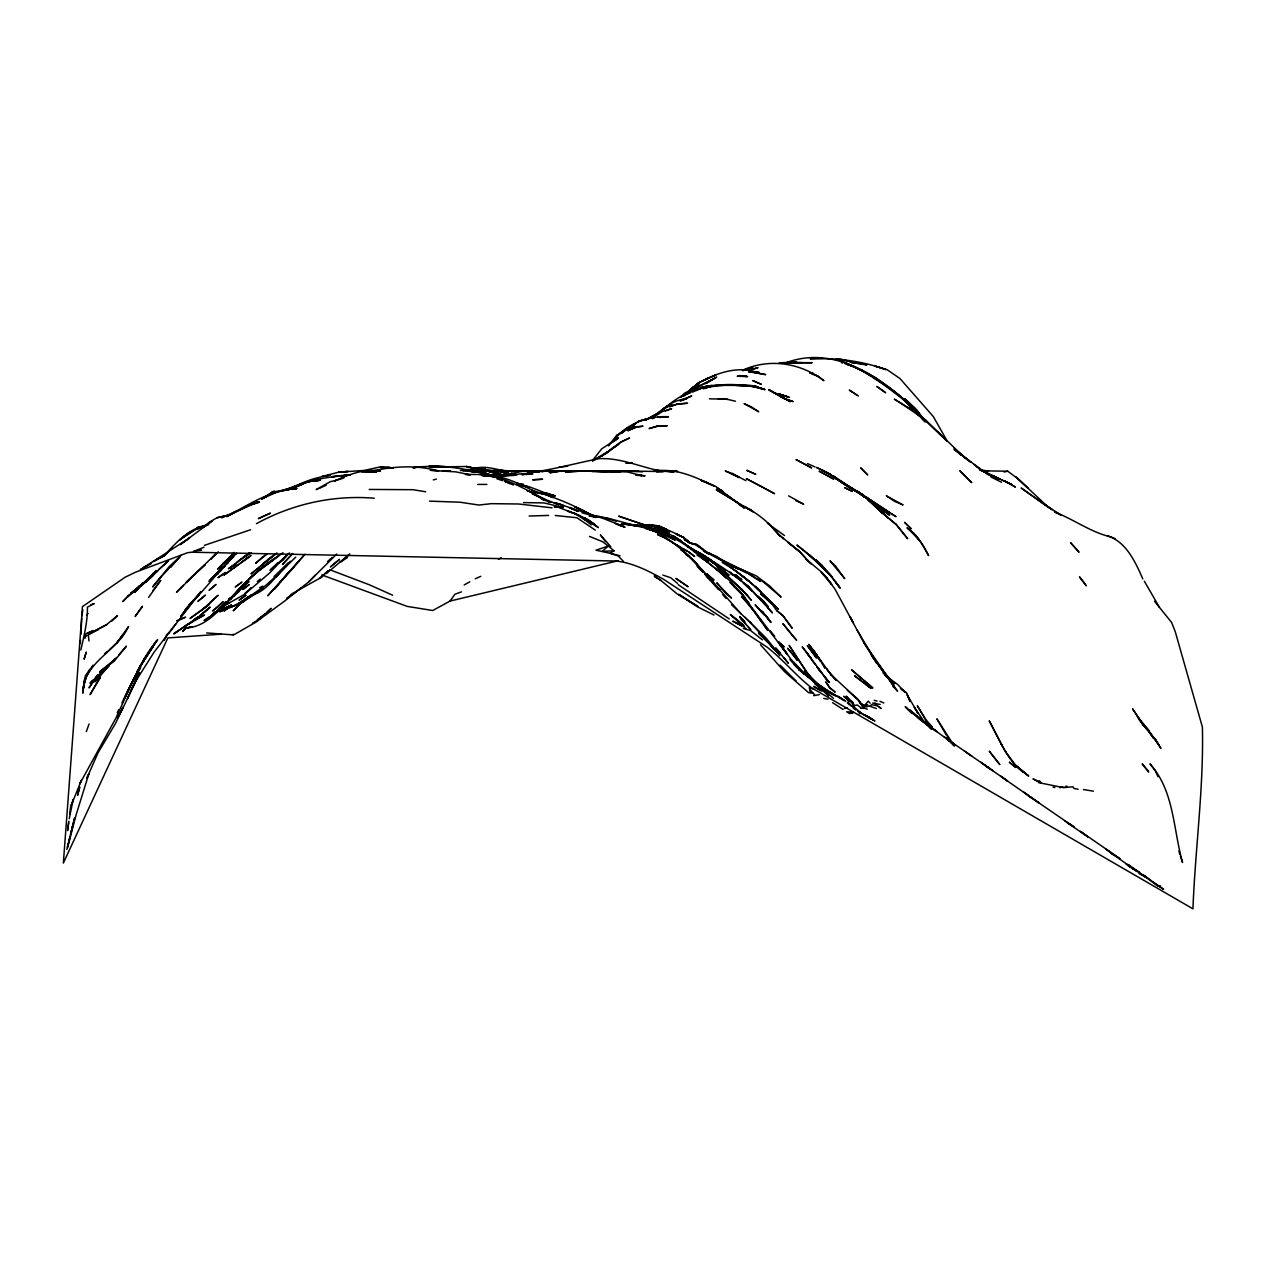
<?xml version="1.0" encoding="UTF-8"?>
<svg xmlns="http://www.w3.org/2000/svg" width="1267" height="1267" viewBox="0 0 1267 1267"><rect width="100%" height="100%" fill="white"/><g stroke="black" fill="none" stroke-linecap="round" stroke-linejoin="round"><path stroke-width="1.5" d="M80.328 643.588L80.486 640.5M81.753 618.423L80.945 634.229M81.912 615.92L82.846 609.855M83.86 684.228L82.783 693.176L83.844 684.307M88.373 635.226L88.959 640.944M69.242 818.672L73.185 799.477L71.665 804.292L81.341 780.393M68.656 822.457L67.594 830.55L68.861 821.222M69.606 814.269L70.889 804.846M83.179 689.786L84.826 678.241M84.841 678.019L83.337 688.219L86.124 675.913L83.638 685.447L86.821 675.248L93.014 665.365L86.821 675.248L83.685 683.816C90.67 659.141 118.179 649.417 128.569 626.468L116.707 643.034L124.008 633.706L117.039 642.512L109.041 650.098M80.787 650.003C84.065 636.097 87.645 621.654 87.407 607.162L94.186 603.646L90.955 604.692M71.205 831.295L70.619 834.193L72.599 826.227M67.547 847.766L76.194 814.57L88.912 773.662L86.789 778.366L97.955 752.946L115.44 723.568L139.734 673.015L134.825 682.549L154.257 651.935L200.962 591.562L195.023 598.357M66.85 849.428L69.907 837.091M74.658 817.833L71.633 829.663M69.194 839.958L74.658 817.912M67.515 846.752L68.434 843.078M84.968 638.378L86.045 633.643L93.457 630.633L87.486 633.088M86.33 731.582L89.07 724.011M134.08 684.497L136.947 677.861L127.476 698.513L138.024 674.883M231.497 634.83L233.476 634.355M128.806 688.931L133.938 678.494L115.931 718.072L79.71 783.925L81.246 780.599M137.723 676.103L139.291 672.587M131.435 689.977L136.947 677.861M121.98 702.884L124.277 697.864M125.069 696.185L139.623 667.044L152.99 646.693L139.623 667.044M123.897 699.273L129.155 688.187M117.261 712.719L118.876 709.52M133.415 679.54L144.454 658.302M164.837 638.679L163.981 640.31L167.735 633.452M143.789 659.743L136.947 672.064L156.316 641.007L150.139 649.322L143.789 659.743L157.662 639.645L145.404 656.844M165.676 637.19L167.054 634.704M139.37 667.899L145.848 656.844M615.239 438.43C627.783 423.289 648.704 415.719 668.311 416.732L659.378 417.477M865.298 704.737L868.275 701.142L870.144 703.217M148.619 597.438L160.719 580.318L152.705 590.865M97.401 675.2L89.023 687.886L97.511 675.121M608.461 445.699L616.475 435.674L633.025 426.029L627.593 429.956L635.337 423.716L627.593 429.956M85.095 676.309L89.862 669.15M321.897 574.965L407.214 606.402L432.728 610.504L450.038 601.065L454.932 594.255L461.457 591.863M140.811 584.958L137.264 589.757L142.458 582.868M169.398 632.217L168.574 633.31L175.939 623.697M280.609 581.854L267.733 595.759L304.349 554.851M686.286 394.069L698.196 382.872L715.887 375L699.78 382.191L691.449 388.747L699.78 382.191L707.635 378.247M608.762 445.636L609.665 444.495M161.337 576.342L152.642 586.938L169.018 566.824L181.181 555.294M274.765 588.997L286.865 574.347M219.413 608.461L244.42 594.429L269.95 572.684L288.084 553.663M282.763 560.157L288.195 553.568M140.51 585.196L134.777 592.275L142.807 583.549M680.949 397.426L684.338 393.356L711.721 379.91L687.268 392.453L688.377 391.804M220.3 568.978L222.343 566.523L219.951 569.358M299.329 560.853L280.355 582.06L304.999 554.281M86.536 615.287L88.072 613.45M189.084 606.418L180.738 616.491L187.674 607.083L181.767 615.113L182.591 614.147M216.673 573.27L210.908 579.763M227.141 563.609L228.614 562.025L217.164 573.191L233.857 556.371C217.591 571.243 205.412 589.852 189.211 604.707M278.233 556.07C254.224 570.118 237.705 592.734 217.686 611.232L224.164 605.864L223.467 606.56L238.877 588.917L244.515 583.897L232.764 596.028L253.004 575.329L282.953 552.713M92.428 680.427L90.02 683.261L115.297 658.888L99.634 671.938L114.363 660.962L126.399 646.154L119.019 654.643M193.835 599.719L186.455 608.382L199.378 594.698L193.867 600.051M592.449 460.586L601.73 448.803L618.328 438.097L613.355 441.629M211.146 559.222L216.784 552.808L176.541 592.243L183.43 585.338M688.504 391.155L686.144 393.879L695.108 389.507L687.49 392.865L683.673 396.128M116.548 657.478L112.858 661.722L99.634 671.938M165.549 554.265C177.032 541.373 190.763 527.12 208.754 524.744M214.424 612.088L208.722 618.581L214.313 612.309M290.365 561.202L286.453 565.62L288.813 563.007M287.356 554.566L280.973 561.74L289.494 552.903M184.982 610.013L192.822 601.223M179.882 556.736L170.665 567.014L177.285 559.745M159.499 578.544L179.819 556.91M271.186 493.306L272.674 491.675C288.813 491.137 302.544 481.46 318.302 480.003L307.754 481.935M216.055 573.999L209.498 580.951M215.976 574.933L214.266 576.786L221.472 569.057M139.338 585.655L127.381 597.026L150.931 577.689L157.805 570.546L145.626 582.044L152.848 575.582M188.767 580.27L193.075 575.661L187.564 581.189M185.378 628.48L182.717 631.314L186.487 627.878L191.871 626.785L185.774 628.289L186.487 627.878C205.523 627.213 218.843 610.06 231.782 597.929L230.024 599.671L248.965 581.537L229.01 599.212M164.235 555.801L166.23 553.695M211.621 578.845L209.213 581.379L221.614 569.786L210.48 579.225L218.257 573.523L212.856 576.913M228.979 557.971L234.284 552.412L217.528 569.231L228.979 557.971L223.214 563.451M1059.846 787.789L1062.823 786.617M228.393 560.521L234.458 554.233M252.355 623.221L260.099 619.009L284.6 601.096L308.847 581.775L336.753 554.012M245.45 599.339L242.789 602.094L247.809 597.121L245.244 599.259M308.847 581.775L315.768 574.616M870.065 706.21L871.585 704.642L877.413 705.862M222.739 567.141L209.182 581.125M218.146 606.735L223.15 601.651L212.539 610.963L217.686 607.194M349.787 553.885L326.379 573.587M288.179 562.833L274.084 576.501M164.536 555.564L172.264 547.851L167.434 552.523M269.887 570.261L277.552 563.166M286.659 574.616L293.611 567.774M292.693 553.521L282.493 564.496L292.519 553.647M684.196 395.098L685.415 393.91M295.718 557.163L276.602 575.804L281.907 569.976C267.416 585.37 249.773 599.529 230.119 607.226L235.203 605.499L219.777 611.818L228.535 607.574M865.139 705.941L867.673 704.674M111.86 621.036L117.498 615.619L105.699 625.344L106.745 624.615L88.912 634.038L106.745 624.615M248.316 579.858L260.115 569.2L279.136 555.421M622.129 432.886L626.927 428.309L633.912 425.712M287.261 564.987L275.668 577.214L287.815 564.116C276.539 574.363 268.952 589.171 253.859 594.556L262.855 588.553L239.922 604.042L233.239 610.773L241.443 602.633M349.249 554.693L340.11 562.247L347.459 557.591M271.154 569.295L278.059 562.801M267.321 611.977L271.217 608.318L256.963 621.543L233.112 635.226M199.014 549.735L201.596 550.242L195.276 550.86L195.435 552.285L193.471 551.462L204.003 547.233M215.2 554.55L214.028 555.643L218.272 551.842M238.259 589.693L244.515 583.897M204.098 612.626L209.974 607.257L199.727 615.762L209.974 607.257M155.762 572.605L168.511 560.616L158.581 569.627M686.413 393.198L698.244 385.897L690.167 390.062L686.112 393.72M622.129 432.68L626.927 428.309L633.5 425.158L625.534 429.18L633.864 425.855M226.761 608.635L224.132 611.011L228.662 607.669M669.182 404.458C695.092 383.062 733.34 380.322 764.793 389.555L749.526 385.516L717.565 385.279M655.498 415.56L654.516 416.447L661.596 410.856M654.722 416.13L657.351 413.818M269.222 582.519L270.029 581.822M244.848 593.447L251.167 587.951L250.423 588.601M327.456 561.614L332.334 557.369M654.501 416.368L658.555 412.836M153.291 573.444L155.92 571.179M235.504 563.308L229.929 568.139L248.253 553.774M691.228 389.017L685.59 393.879L692.511 388.161L691.228 389.017L699.558 385.311M144.169 582.677L146.275 580.856L139.069 586.859L142.886 583.723M257.312 581.553L260.163 579.098M164.045 565.003L166.452 562.944M254.414 574.03L260.115 569.2M667.091 405.994L659.03 412.519C666.648 405.408 675.754 399.453 686.461 399.057L680.252 400.324L691.687 395.985L680.236 401.243M658.016 413.375L664.13 408.338L657.652 413.628M657.811 413.549L663.084 409.193L671.732 404.553L663.084 409.193M275.161 554.249L268.129 559.46L276.063 553.568L251.04 573.903L276.919 552.935M233.492 595.886L239.289 591.166L238.228 592.006M659.03 412.519L664.13 408.338M621.068 441.993L629.446 438.049L621.068 441.993L605.135 454.045L619.943 442.785M606.37 453.063L613.038 447.663M290.887 595.189L286.5 598.705L290.951 595.126M104.512 653.756L107.537 651.317M263.108 563.387L269.063 558.763M258.674 570.546L272.167 560.442L265.341 565.446M292.218 594.825L301.071 587.936M244.879 559.761L249.884 556.324L223.895 575.139L251.183 555.437M257.819 619.515L265.484 613.83L257.074 620.228M258.468 619.151L265.484 613.83M236.897 562.105L241.538 558.604M138.119 587.73L130.802 593.209L143.535 583.818M231.481 557.353L236.834 553.362M231.259 569.627L236.105 566.016M654.738 415.924L656.116 414.895M242.345 561.614L248.49 557.068M264.581 566.048L270.552 561.598M657.161 414.182L661.627 412.218M231.022 557.448L236.422 553.473M243.09 557.448L249.456 552.935L239.653 560.077L251.436 552.824M228.931 599.291L234.585 595.157L228.472 599.513L231.354 597.517M178.679 630.348L173.722 633.896L193.138 620.782L204.399 614.986L185.584 625.803L191.998 621.986M175.575 632.771L193.138 620.782M262.998 498.58L272.674 491.675M631.299 426.187L639.154 421.056M262.016 587.84L236.881 605.214L244.642 600.257M181.498 628.527L186.993 624.837M611.771 448.692L618.708 444.194L601.857 455.819L606.814 452.287L592.655 460.697M264.755 497.408L274.321 491.216L261.699 498.913M321.929 577.023L291.299 594.191M610.045 443.387L618.328 438.097M84.651 636.826L98.303 629.509L89.688 633.167M646.313 419.377L657.921 413.042M706.653 382.919L714.081 378.437L705.355 383.6L716.679 377.091L707.905 382.159M614.052 550.797L610.013 553.236L595.997 550.195L608.287 546.029L614.052 550.797L602.253 551.351L608.287 546.029L602.68 541.753L589.472 536.4M592.592 460.824L603.805 454.695L598.341 457.577M226.92 516.683C248.459 504.25 270.647 490.44 296.003 488.27L277.394 491.929L262.332 498.565M229.755 514.988L235.678 511.472L227.727 515.859L257.613 501.795L222.137 517.522M698.703 383.996L692.653 387.544L698.671 383.964M593.225 460.523L596.63 458.559M217.18 610.662L221.472 608.176L217.243 610.52M343.927 477.976L334.488 480.953C349.154 474.523 363.819 468.362 380.417 471.15L368.19 472.005M217.148 517.696L228.298 515.257L217.148 517.696L209.641 521.956L202.973 527.42L212.508 520.753L180.247 544.588L189.607 537.905L140.415 569.612L151.391 563.356L142.569 568.059M659.695 412.298L645.426 420.248M294.023 487.399C304.919 480.621 317.605 477.216 330.133 475.252L321.897 476.376M498.485 559.285L501.225 557.749M464.197 584.942L469.835 581.791M261.588 498.945L266.118 496.474M259.64 587.745L262.728 586.098M645.584 420.201L652.347 416.732M319.775 488.175L326.173 485.213M692.463 392.137L706.479 386.166L708.031 385.849L693.603 390.141L712.307 385.421L709.552 385.833L719.086 385.247M221.677 517.791L225.225 516.065L220.157 517.094M292.503 488.428L302.908 484.01L288.116 489.695M256.441 523.667C292.376 503.949 333.316 494.843 374.24 498.216M683.974 395.573L680.585 396.714L690.483 392.39L682.644 396.048L684.481 395.177M685.985 394.48L690.483 392.39M177.206 620.893L185.552 617.172L176.762 620.735M475.252 578.781L480.811 576.295M362.029 472.195L365.039 470.881L380.385 470.548L372.894 470.976C394.512 466.066 416.922 465.021 438.54 470.865L430.4 470.263L438.54 470.865M706.115 378.991C722.111 371.294 741.623 365.91 758.695 373.242L749.953 371.484L765.711 374.62L749.066 371.801M224.101 605.135L229.026 603.029L225.352 604.612M292.439 488.254L309.987 481.001M286.944 489.996L296.589 486.021L287.704 489.822C306.725 479.449 328.406 477.057 349.676 475.062L342.264 475.822L350.183 474.84M282.699 490.662L303.985 482.854M318.16 488.824L316.18 489.585L330.37 481.65L337.323 480.05M665.365 411.015L671.637 408.687L661.707 411.664M862.985 708.459L864.569 707.762L859.359 701.918L863.809 706.97M654.025 415.861L658.935 414.04M866.216 706.938L868.94 705.972L876.416 708.538M676.847 404.125L669.499 406.739L677.75 404.03L687.553 403.223L676.847 404.125L677.75 404.03M844.265 708.649L847.18 707.651M852.881 713.178L849.333 713.464L846.72 711.801L853.388 712.038M525.33 474.412L535.355 471.403L571.116 470.928M742.826 370.645L750.127 368.301L742.89 370.487M204.003 526.787L195.371 529.527L179.423 540.106L190.098 531.966L183.747 536.654L195.371 529.527L204.114 526.724M250.581 529.764L204.383 545.364M652.22 418.743L654.041 418.173M472.258 469.408C486.956 463.073 501.542 473.43 516.73 470.944L507.275 470.801L533.629 471.039L521.83 470.928M523.841 474.523L532.267 472.116L542.672 471.055L532.267 472.116M204.272 526.787L200.724 527.769L204.32 526.993M743.602 369.821C770.178 357.928 801.251 363.201 823.883 380.686L816.677 375.238M307.216 481.983L310.447 481.127M283.127 490.281L290.998 488.207M433.33 479.908L436.402 479.1M471.973 469.598L475.141 468.774L471.387 469.471M322.974 476.234L338.891 472.148L363.914 470.453L380.48 466.889L388.763 468.141L380.068 467.428L388.288 466.921L393.118 468.267M450.038 601.065L618.391 560.679M827.969 699.21L823.756 698.418M861.18 708.411L863.397 707.889L867.293 709.172M528.244 473.272L531.158 472.591L522.59 474.571M1004.082 472.021L1007.772 471.213L1018.842 479.464L1027.996 488.238L1016.182 477.121L1048.696 507.592L1021.186 488.017L1052.18 509.746L1038.497 499.911L1043.945 503.854M785.588 362.9C831.722 345.242 877.176 374.272 909.674 404.806L900.267 396.238L920.491 416.811M204.7 526.058L196.813 527.69L206.109 525.853M854.069 705.656L853.008 702.757L846.213 696.185L854.069 705.656L857.316 704.99L858.947 706.257M1065.373 786.443L1066.957 786.142M507.228 474.381L512.042 473.446L503.537 474.935L522.59 471.372L539.615 471.783M367.287 472.1L377.408 470.976M367.683 472.021L370.661 471.482L369.473 471.562M715.918 385.453L704.959 387.29L725.231 385.231L723.156 385.279M551.177 472.005L554.93 471.403L550.1 471.767M533.993 472.084C555.96 468.838 577.34 462.898 599.053 458.654C620.545 457.609 640.5 467.111 661.295 471.134L653.994 469.899L673.759 471.957L672.729 471.672M788.818 362.378L787.155 362.631L796.848 362.204L780.741 362.774M560.362 471.134L550.052 472.702L560.362 471.134L577.625 471.055L557.037 471.229L606.735 470.976M460.364 470.564C473.335 468.236 488.634 468.711 499.847 476.044M566.048 471.957L584.135 470.96L565.351 471.926M810.452 359.21C835.729 357.452 862.13 360.937 885.855 369.584L874.547 365.973M365.403 472.037L380.084 470.485L372.324 471.166M522.178 474.492L526.929 473.921M331.637 476.772L340.063 475.79L332.477 476.661M413.517 467.65L421.563 466.699L413.026 467.887C419.82 465.021 472.068 467.349 428.579 466.462L436.925 466.462L429.545 466.462C449.801 465.987 470.184 469.503 489.3 475.283L475.077 471.15M507.37 474.396L486.417 475.426M549.403 472.037L552.855 471.672L548.991 471.957M314.549 480.842L319.617 480.304L314.248 480.811M559.143 467.064L567.743 466.24M373.369 471.942L376.6 471.609L371.5 472.021L376.426 471.593M315.752 480.747L319.236 480.383M525.916 474.523L532.853 473.826C517.934 473.019 503.173 476.63 488.143 475.695L515.495 474.587L502.128 475.394L494.779 471.752L503.886 475.394M522.511 474.507L529.511 473.81L521.545 474.492M541.991 471.324L550.717 470.5L531.031 471.704M312.252 480.779L320.567 480.003L312.062 480.7M625.819 463.136L632.312 462.629L627.323 463.025M501.89 475.838L513.832 475.41M779.142 362.932L793.585 362.536M221.282 634.165L167.846 637.919L63.35 863.065L82.45 606.624L125.243 577.15L135.521 572.209L187.659 552.665L191.634 552.206L615.762 561.028C632.566 562.659 648.783 571.069 663.449 579.225L767.327 647.31C782.879 659.458 795.628 675.184 811.228 687.601L1192.944 908.819C1195.24 848.257 1203.856 787.551 1202.383 727.068L1175.285 631.774L1171.579 622.398L1154.506 601.255M859.2 713.669L861.718 713.21L857.711 710.739M488.112 475.442L505.612 474.697L489.901 475.394L482.727 472.591M349.676 475.062L340.775 475.584M465.369 474.492L478.641 474.46L485.039 475.679L481.698 475.458C507.655 476.234 528.719 492.515 551.763 502.223L549.53 501.463L564.163 505.644M462.265 470.722L468.157 470.39M656.575 471.926L663.449 471.546L619.215 470.928L623.522 470.896M486.766 475.553L489.569 475.41M479.148 469.867L501.669 470.865L496.078 470.833M760.438 644.713L784.336 671.447L808.552 692.637L813.224 693.287L814.507 694.316L813.731 695.678L819.369 694.617M501.906 475.743L508.431 475.473M505.533 475.062L497.757 475.347L517.079 474.935M467.46 470.928L468.695 470.881M468.521 470.31L463.184 470.5L469.075 470.58M563.261 471.181L560.521 471.292L588.997 470.928M529.147 516.033L548.627 515.431M835.317 359.353L840.639 359.163L853.372 362.425L842.222 359.67L835.238 359.638M486.528 475.426L510.411 475.188L502.73 475.173M668.311 416.732L657.636 417.081L664.795 416.859M592.164 471.609L623.855 470.928M505.264 475.299L502.128 475.394L494.13 471.181L480.795 470.041L488.682 471.276L501.209 475.79M491.137 475.584L495.159 475.458M447.029 466.842L466.304 466.494L485.689 470.722M748.892 371.785L754.261 371.643L748.639 371.722M467.285 470.976L469.059 470.944M602.712 471.118L627.45 471.989L641.751 475.632L636.572 474.777M369.204 489.442L412.963 489.695L425.696 491.77M568.202 471.086L575.788 470.976L562.485 471.102L572.906 470.991M486.417 475.458L496.854 475.299M782.325 362.695L812.115 362.726L790.481 362.6L801.979 362.615M569.96 471.007L574.252 470.96L566.903 471.007L578.18 470.944M604.597 471.023L614.289 470.912M498.232 475.41L514.925 475.283M583.311 470.928L580.413 470.944L619.135 471.957M466.304 471.023L481.903 471.831L491.311 475.299L483.376 472.148L466.889 470.96L476.503 472.163M587.856 470.944L584.784 470.96L620.561 471.957M673.759 471.957L657.383 470.896L677.639 471.34L654.881 470.96L661.976 470.96L656.179 470.912C677.164 468.172 696.264 477.469 714.636 486.211L701.364 480.478L708.126 483.012M1038.433 782.578L1063.377 787.631L1072.959 786.807L1074.004 788.454L1078.074 789.246M563.704 470.96L549.878 470.991M1007.772 471.213L984.221 470.849M709.441 398.82L727.068 399.263L735.446 401.243M524.205 470.928L526.486 470.928L505.074 470.786M602.031 470.944L616.665 470.944M501.542 471.926L498.248 470.881L499.8 470.881M542.165 471.071L510.823 470.96L543.131 471.102M477.754 484.422L486.861 484.422M496.632 470.881L503.759 470.881M556.387 470.991L553.188 470.976L577.404 470.976M718.294 398.788L727.812 399.358M669.071 471.023L660.424 470.912M749.541 385.786L734.385 385.231L756.953 386.641L753.247 386.213M496.331 470.865L501.526 470.881M642.654 471.862L621.463 470.912L638.045 471.055M593.685 470.928L603.947 470.976L599.307 470.944M495.951 470.817L507.433 473.415L497.646 470.801L506.167 472.306L508.859 474.666M523.509 502.603L543.971 502.92L563.292 507.465L554.328 506.832L563.292 507.465M812.115 358.197L822.267 358.292L810.167 358.181M477.453 470.279L490.567 470.675L479.607 470.073L491.311 471.783M505.169 470.786L516.73 470.944M476.329 470.659L479.639 470.69M486.813 470.786L494.13 471.181L484.865 470.516L466.304 466.494L491.042 471.878M589.931 516.097L606.576 517.807L637.966 526.312L627.846 524.316C650.161 525.108 669.847 539.156 685.938 553.441L680.743 548.5M736.539 385.2L745.835 385.358M487.89 475.521C500.513 475.854 512.945 480.652 524.079 486.433M437.305 470.77L455.692 471.847L470.374 474.792L467.032 474.587M581.981 512.771L594.429 516.207L592.006 516.065L596.567 516.192M592.006 516.065L599.307 516.287M749.858 371.674L759.044 372.387L749.858 371.674L752.107 371.754M630.633 525.076L646.091 526.787L661.358 530.873M743.412 385.279L752.123 385.596M436.434 466.446L444.163 466.715M635.812 475.22L645.093 475.822L636.557 474.713M518.266 484.232L523.54 484.422L517.158 484.01M483.234 468.125L477.453 467.871L485.388 468.125M206.664 632.946L230.768 634.688M509.92 470.849L497.979 470.31L504.583 470.77M505.992 471.372L496.49 470.944L505.786 471.973L510.553 474.254M985.283 470.976L988.498 471.134L980.943 469.883M592.433 471.118L606.735 471.926M540.977 493.211L547.977 493.544L555.136 495.888C543.495 493.497 533.296 486.924 521.576 484.992M648.023 525.14L641.672 524.791L658.919 526.011L677.307 534.278M467.539 471.181L475.869 471.672L467.428 471.071L474.444 471.562M628.464 524.823L641.498 525.884L657.32 530.335L651.761 529.305C671.177 529.844 684.053 545.57 700.255 553.695L693.176 549.783L706.796 557.432L729.111 575.202L717.36 566.777M589.171 516.144L591.816 516.318M628.701 524.839L638.806 526.296M552.048 507.845L518.71 503.997L491.469 503.664L478.878 505.042L460.095 502.223L429.529 501.13M653.962 530.081L641.498 525.884L633.025 525.045L640.516 525.536L654.865 530.255M874.214 700.366L877.112 701.047M872.551 703.09L875.798 703.343M629.588 524.823L633.231 525.124M633.025 525.045L634.07 525.14L621.432 523.841L632.328 525.156M649.623 525.219L641.181 524.459L644.855 525.14M555.279 515.479L576.913 517.76L595.205 530.065M629.145 524.839L638.98 525.742L631.425 524.981M537.731 470.928L543.242 471.514M634.545 525.52L643.969 527.642M628.432 524.633L632.154 525.061M647.896 528.767L661.517 530.841L668.723 533.835L661.406 530.746L646.107 527.024L653.55 529.147M490.012 476.281L483.535 475.442L485.039 475.679M850.284 705.608L852.944 705.957L860.752 712.893L857.68 711.389M598.531 516.809L603.599 517.506M498.248 470.881L505.786 471.973M1093.469 791.162L1083.459 789.547M495.793 470.69L506.167 472.306L505.09 471.372L493.892 470.548L505.09 471.372L509.176 474.808M516.698 484.406L528.909 487.415L521.846 485.324M548.247 493.687L540.961 492.372L555.136 495.888M329.61 569.675L369.426 584.816L392.596 595.189M809.724 372.862L813.446 373.591L809.835 372.862M487.383 471.055L495.888 472.718L486.607 470.69L491.628 472.053M645.362 525.14L618.629 516.128L644.444 525.061M645.584 528.387L663.465 533.898L657.636 531.602C675.818 537.271 691.37 548.025 705.592 560.505L700.873 556.831L721.984 573.713L701.506 557.432L706.907 561.55M644.982 528.196L655.118 530.794L675.168 540.122L662.546 533.882L649.021 529.384M1053.004 787.14L1054.888 787.583M657.32 530.335L648.561 528.307L649.892 528.624M521.165 485.182L528.165 486.829L520.864 485.087M906.222 692.558L900.457 688.298L906.982 693.461L910.102 701.585L907.156 694.791L918.1 713.511L914.346 707.382L924.387 721.937L932.29 728.889L923.817 721.398L931.324 728.018M620.022 555.801L610.013 553.236L618.074 555.912L623.491 561.439M731.059 574.252L735.779 575.503L739.595 579.732M605.483 517.997L616.538 521.402M590.485 516.049L595.902 517.506M618.153 524.997L624.774 526.771L615.287 523.35M648.07 529.21L655.91 531.332L649.939 529.654M1159.115 885.601L1160.651 886.013M705.988 552.016L746.722 572.035L760.596 581.395L748.639 574.046M883.828 702.979L879.947 701.316M561.962 504.741L555.754 503.031L603.662 518.631L618.724 524.649M704.167 551.525L716.821 556.514L723.805 561.36L709.092 552.919M743.238 628.448L750.602 630.554L762.417 639.867M528.133 491.153L535.656 493.338L527.104 490.757M845.2 363.819L853.831 366.496L848.161 364.769M847.544 364.516L861.497 370.043L885.142 384.835L875.259 377.598L851.06 365.355C873.644 376.061 895.341 389.951 912.731 408.101M547.661 501.463L549.83 502.112L541.674 499.008L544.208 500.069M874.468 365.91L887.122 369.695L899.934 378.516L933.304 416.542L947.225 441.138M841.494 362.742L842.507 363.043M596.06 516.35L588.727 514.117L594.08 516.097L582.06 510.363L588.601 513.911C570.847 503.221 551.161 496.268 531.507 490.234L538.665 493.386L517.031 482.711M732.263 473.605L739.089 477.58L725.294 470.976L732.516 473.684M1142.818 578.908C1135.707 562.865 1127.377 544.113 1110.367 536.812C1090.254 531.997 1073.545 519.201 1054.318 511.868L1060.986 515.083L1046.352 505.581M660.281 535.688L668.659 540.011L662.546 536.258M559.048 507.608L572.526 512.739M568.835 511.678L575.519 513.816M496.981 478.831L502.54 480.621M567.315 510.854L579.542 515.542L591.309 524.902M662.879 575.075L670.75 577.768L677.544 583.39M1141.694 874.246L1158.117 886.171L1149.011 878.886L1138.795 873.232M505.232 481.539L506.214 481.872M573.365 509.286L578.195 511.44L569.453 507.766L571.75 508.558M510.363 474.206L506.927 472.971L510.284 474.396M980.151 470.247L983.461 471.467M747.182 573.317L732.278 565.731L756.161 575.82L769.465 585.797L781.09 597.121L763.051 581.664M814.396 689.438L809.296 687.538L810.278 692.574M740.435 569.263L752.155 574.585M811.529 373.844L818.244 376.394M1107.025 535.545L1115.213 538.649M569.453 507.766L575.915 510.237M556.197 503.632L554.012 502.793L558.937 504.804M664.146 537.129L658.238 534.722L665.428 537.683L657.525 534.5L663.417 536.685L681.488 548.088L670.164 540.961M990.572 475.093L1000.471 479.29L979.47 469.218M726.735 563.514L740.862 569.453M658.238 534.722L664.811 537.43M701.364 480.478L715.887 486.528L744.204 507.924M615.984 523.714L624.821 527.373M499.578 470.849L508.97 474.761M814.998 466.921L807.412 463.548M582.091 510.015L574.838 506.768L593.162 515.986M594.809 516.683L581.41 509.667L593.479 516.128M588.236 513.895L594.065 516.398M508.004 482.664L513.388 484.992M664.241 534.183L670.702 536.986M688.013 541.801L694.173 544.493M714.002 615.033L697.499 606.83L678.732 594.35L696.802 605.784M537.921 496.126L532.061 493.512L544.113 499.736L537.921 496.126L540.059 497.155M995.735 477.168L992.663 475.774L1011.62 484.469L1002.054 480.019M795.771 500.608L803.674 504.171L788.597 495.856M504.393 481.222L509.762 483.646M817.215 684.576L844.424 700.699L837.994 696.169M866.169 706.131L861.227 703.85L865.013 706.21M575.107 506.8L581.806 509.904M769.069 389.476L784.511 398.646L792.984 401.528L784.511 398.646L768.831 389.935L790.244 401.702L776.402 393.419L783.592 398.471M823.297 470.595L816.407 467.396L831.326 474.903L823.297 470.595L857.49 491.992M498.058 474.634L499.673 475.394M880.201 704.436L874.61 703.438L881.135 708.522L879.045 706.875M849.634 487.589L864.537 496.094L857.284 491.153L871.522 501.97L884.619 514.845L868.291 500.433M850.205 488.048L858.44 492.103L865.266 497.298L835.587 478.467L858.44 492.103L842.555 483.075M760.438 485.99L774.58 493.702L746.342 478.673L760.643 486.1M731.122 565.446L738.154 568.915L723.584 561.281L730.837 565.288M767.533 607.431L772.442 612.895L747.736 585.655L729.665 572.035L741.496 581.078C724.423 567.774 705.418 556.466 686.35 545.887M745.899 480.652L732.009 473.415L739.041 477.279M839.514 480.636L870.191 500.291L833.385 475.949L840.164 481.127M490.012 475.363L493.497 477.089M864.189 714.683L865.662 715.412M490.741 475.885L491.612 476.313M990.905 476.946L1001.532 482.268M829.489 692.305L836.901 696.185L816.597 684.132M830.661 474.507L822.584 470.453L830.059 474.127L843.743 483.836M677.021 534.136L684.101 537.699L690.42 543.115L697.278 545.095L688.852 542.656L696.612 544.493L709.267 553.822L723.219 561.455L749.193 581.284L761.15 592.291L755.259 586.415M861.655 713.654L870.302 718.183L862.764 713.97M1140.348 874.024L1147.775 878.079L1140.252 873.755L1146.54 877.207L1142.945 874.626M741.749 625.803L732.817 621.163L740.593 625.344M1127.551 865.25L1139.096 872.219L1126.015 864.046M702.536 549.134L697.119 545.982M722.206 562.421L735.937 570.958L748.94 581.236L742.351 575.994L755.069 586.447L778.302 609.126L755.069 586.447L761.039 592.18M681.393 547.835L676.103 544.889L688.519 551.699L694.601 556.466L688.995 552.269M979.375 469.408L993.977 476.503L982.717 471.055L997.731 479.575L986.993 473.953L954.32 449.405M889.291 512.422L868.006 498.295L896.038 516.651L880.945 507.703L889.291 512.422L888.61 511.979M686.223 554.819L689.105 556.419L687.981 555.77M821.444 687.949L834.652 695.599L818.023 684.037L807.364 673.569L812.749 679.809L808.029 674.25L810.848 678.257M864.791 715.206L871.839 719.102L867.198 716.314M686.587 546.029L696.898 551.731M845.754 485.118L860.594 493.718L838.184 479.734M1129.705 866.596L1140.395 873.026M871.839 719.102L866.264 715.95L874.927 720.955L867.594 716.536L873.391 720.02M898.366 401.576L925.734 420.169L947.273 441.344L923.152 418.11L940.177 434.47M689.121 547.423L695.995 551.335L688.852 547.233L694.87 552.016M698.244 606.655L677.386 594.08L660.313 580.033M820.62 690.42L813.715 686.476L821.855 691.18M654.374 576.612L660.82 580.302L654.263 575.741M862.415 494.447L854.861 490.044L876.431 505.058M1074.273 826.892L1067.178 822.726L1088.226 837.107L1080.387 831.279M721.81 490.725L716.758 487.763L722.982 491.422M712.181 562.485L717.011 565.335L712.719 562.548M682.945 548.69L687.49 551.383M696.898 554.978L707.635 562.01L702.171 557.939M588.411 520.785L594.096 524.237L584.594 517.76L595.933 526.169L589.567 520.531L574.331 513.167L585.021 519.945M688.852 547.233L702.726 554.708L721.889 568.661L709.314 559.048M729.254 618.945L678.162 584.657M1120.107 858.662L1111.777 853.578L1135.184 870.001L1128.628 864.886M870.191 500.291L856.571 491.058L871.522 501.97L883.859 514.354M896.814 400.689L894.312 399.153L914.996 411.743M864.617 371.801L876.352 379.071M882.687 383.853L891.319 389.254M1030.641 797.117L1039.003 802.945L984.807 765.22L992.932 770.732M1118.793 857.854L1081.59 832.166M853.182 708.126L856.001 709.9L847.75 702.092M843.125 483.456L850.838 488.365M1064.771 820.873L1072.991 826.132M839.388 697.135L845.849 701.253M767.406 523.239L784.479 535.513M863.825 495.619L855.653 490.472L870.572 500.813L888.563 518.33L869.368 500.037L882.45 513.452L875.513 505.976M867.974 499.927L889.64 515.178L874.531 504.155M832.593 702.678L843.014 709.409M1033.334 799.034L1070.409 824.532M684.132 539.33L687.047 541.215M872.947 377.566L881.246 382.951M856.935 395.066L849.302 390.093L858.44 396.048M1156.058 884.414L1163.549 889.276L1152.558 881.689M861.497 370.043L871.284 376.489M702.536 557.1L693.477 551.193L711.959 561.249L742.414 590.216L751.347 600.194L742.114 589.693L717.201 567.046M715.839 564.005L725.437 571.148M1130.148 866.771L1134.282 869.51L1127.725 864.442L1136.626 871.49M1132.049 867.61L1137.845 871.458L1129.816 865.804M759.028 578.971L761.705 580.761M703.153 550.321L708.522 553.917L704.373 551.066M687.015 545.649L693.841 550.195L681.884 541.991M841.462 482.014L848.668 486.845L840.813 481.587L847.845 486.607M857.791 491.707L864.886 496.474M920.27 719.688L926.557 723.964L911.781 711.848L918.037 718.072L936.044 731.043L927.65 724.819M870.92 688.171L854.576 675.834L870.92 688.171L865.757 684.481M708.681 560.632L705.862 558.699L708.665 560.838M710.185 559.745L696.422 551.493L703.058 554.803L722.491 568.725L709.837 559.476L716.188 564.053M991.808 769.972L948.318 739.928L955.635 745.36M827.763 691.133L814.919 681.947L804.624 670.845L813.826 681.709M705.181 557.369L711.294 561.614M815.124 683.135L815.916 683.673L809.914 677.449L814.57 682.295M921.426 720.48L937.247 731.788M685.273 539.9L688.488 542.165M925.987 723.853L953.465 743.713L946.164 738.265L953.322 744.964M877.809 380.1L907.901 402.985L919.573 415.814M776.782 393.625L783.133 398.139M972.011 756.336L964.393 750.935M684.228 543.749L697.61 553.394M729.317 566.206L742.541 576.168M923.12 721.461L909.785 709.963L921.964 720.638M1005.697 751.869L1015.025 764.508L1028.63 775.99L1015.817 765.585L1023.277 772.094C1013.252 765.316 1007.186 754.609 1001.294 744.378L1006.236 752.772M1106.946 849.904L1113.63 854.766L1105.727 849.001M981.624 762.782L988.418 767.754L980.563 762.021M874.436 503.062L866.644 497.361L885.966 511.678L871.664 501.304M946.164 738.265L954.526 744.568M1022.105 771.175L1028.63 775.99M684.782 539.663L687.49 541.658M686.065 544.937L692.178 549.466M1002.007 776.988L1007.74 781.232L1000.898 776.164M1023.118 791.622L1031.401 797.83L1025.541 793.411M744.521 597.185L729.966 582.266L740.055 591.388L748.908 603.219L741.987 594.286M741.67 579.621L735.367 574.854L741.543 579.763L735.509 574.996L736.048 575.804M743.856 583.358L752.297 591.182L747.403 585.687L761.309 600.59M917.593 413.707L909.136 407.309L919.763 415.972M973.848 464.435L980.959 469.835L976.746 466.62M811.878 679.73L805.178 674.646L817.706 684.782L817.041 684.212L828.745 695.916L814.808 683.531L822.22 690.119M743.872 507.624L738.994 503.918L741.638 505.961M742.525 582.345L752.297 591.182M742.034 506.214L726.339 494.795L737.125 502.429L716.314 489.806L753.01 511.757L745.487 507.164C759.012 514.18 770.827 524.3 780.187 536.274L768.483 523.366L774.454 529.764M943.994 736.602L951.232 742.129L954.257 746.231M816.391 684.085L818.925 686.017M870.017 500.386L863.255 495.128M927.175 724.692L930.342 727.21M847.354 690.309L858.519 700.065L863.318 706.859L858.978 700.952L862.558 706.321L861.718 705.576M888.357 387.053L898.43 394.813M741.052 505.485L744.093 507.829M782.357 537.731L783.449 538.728L778.081 533.961L800.364 552.333L799.429 551.272L787.963 542.308L800.364 552.333L811.149 563.847L805.796 558.953L822.552 572.89L827.288 578.417L831.564 584.309L821.254 572.336L827.288 578.417L826.369 577.499L835.032 589.171L864.332 643.509L876.685 663.148L856.84 629.604M715.396 563.672L721.667 568.535M790.56 676.404L779.997 665.064M864.046 680.474L872.884 688.044L851.598 669.831L862.669 679.397M955.239 449.278L970.95 462.392L956.237 450.814M731.93 615.683L744.157 626.072M923.152 418.11L925.734 420.169M808.346 554.059L796.943 545.032L814.317 559.476L809.17 554.708L830.629 575.693L839.213 586.938L829.98 574.41L808.758 554.423M893.203 390.679L904.337 399.691L916.152 412.028M825.435 691.133L819.606 686.223L833.433 698.307M796.119 680.949L781.216 666.474M954.241 449.342L961.621 455.36L954.795 449.183M890.004 519.359L876.526 507.085M777.004 610.678L783.054 615.699L792.176 628.21L782.958 615.794L776.734 610.71L772.189 604.216M799.366 670.1L804.292 674.202L793.902 663.956L799.366 670.1L798.733 669.388M737.331 619.959L743.618 625.217M914.251 533.866L906.966 527.769C917.007 534.468 923.295 545.048 928.584 555.611C923.263 545.618 917.324 535.466 908.122 528.545L920.222 541.262L914.679 534.405M858.963 492.831L864.205 497.25M746.992 601.35L741.892 596.979L746.992 601.35L791.606 660.028L806.762 675.549L824.912 690.705M763.637 601.128L757.951 596.25L768.388 606.956L763.748 601.287M849.033 700.809L843.711 696.248L849.951 701.696M965.597 458.575L937.96 432.031M745.851 628.622L730.299 614.527L736.586 619.531L741.591 625.835L736.634 619.579L738.677 622.255M734.084 586.669L740.926 592.956M683.657 551.351L694.427 561.123L703.549 571.94L688.979 556.466L697.088 564.084L694.443 561.36L741.195 613.909M775.436 649.971L750.903 623.158L731.55 604.707M699.701 568.899L703.486 572.336L697.119 565.985L700.667 569.722M1039.257 780.725L1040.967 782.277M766.297 616.253L761.055 611.454L765.838 615.556L770.51 621.954L762.148 611.201L770.985 622.43L766.646 616.744M922.503 418.617L900.552 396.619L909.263 404.284L924.372 420.66M919.747 415.814L914.457 410.936L919.414 415.798M954.114 448.201L961.083 454.631M744.6 616.966L765.601 637.523L773.488 647.199M904.828 692.225L897.844 684.608L884.889 675.042L894.692 683.816L883.131 672.729L893.457 683.04L878.744 665.935M737.014 584.926L742.114 589.693M774.264 648.894L758.505 633.072L765.379 639.677L760.802 634.086L777.732 653.059M850.775 700.651L853.008 702.757M853.8 695.599L858.519 700.065L831.152 674.757L836.268 680.49L826.717 669.008L831.326 675.153L808.916 644.301L820.905 661.675L813.382 650.24L821.016 661.596L813.398 650.446L819.844 660.059M902.104 689.755L902.959 690.563M742.177 597.248L755.243 612.674M1142.343 724.059L1148.741 730.315L1137.481 716.473C1141.108 725.041 1149.977 729.396 1153.35 738.107L1148.488 731.122L1159.178 745.503L1154.696 738.328M906.143 707.572L912.462 713.685L905.192 706.606L911.337 712.83M701.364 569.817L706.448 574.743M717.185 566.587L722.333 571.797M931.277 726.118L932.259 727.115L926.383 721.129L917.34 705.751L926.003 719.83L931.277 726.118L926.383 721.129M847.37 702.773L849.238 704.705M780.393 652.917L775.578 647.912L788.343 663.243L783.909 657.605M892.712 686.096L897.527 691.133L863.698 642.321M742.414 590.216L747.578 595.633M763.922 638.125L765.379 639.677M770.415 645.014L775.452 650.335M610.821 546.726L600.384 534.912L605.563 541.611M931.261 729.079L926.89 724.391L930.754 728.557M706.416 576.073L711.056 581.046L704.975 574.236L708.301 578.148M789.769 659.378L796.943 667.519M775.151 649.939L771.318 645.79L776.497 651.555M711.706 581.981L718.468 589.583M721.271 587.825L716.821 582.852L726.403 593.938L731.55 598.087L721.271 587.825L722.127 588.822M746.231 624.647L740.34 618.074L750.793 629.81L747.419 625.961M910.989 406.264L924.894 421.848M726.039 578.021L716.251 568.851L731.439 582.234L744.869 597.644L740.15 591.927M809.961 689.533L813.224 693.287M773.393 528.529L779.094 535.117M710.866 580.143L720.099 590.295L708.966 577.483M1147.332 729.792L1142.723 724.423L1155.552 739.722L1160.762 748.274L1155.552 739.722M799.429 551.272L805.068 557.813M722.776 594.666L726.039 598.452M923.643 420.296L918.844 414.626L921.077 417.334M925.987 421.531L914.616 407.8L904.891 398.852L916.77 410.112L925.29 421.737M749.621 621.622L750.903 623.158M859.802 706.859L860.816 708.047M920.697 416.574L922.914 419.361M883.701 672.539L879.14 665.112L894.106 686.762L870.793 653.344M806.588 652.553L810.975 658.238L802.233 646.772L828.681 681.994L816.692 666.616M817.057 667.076L820.367 671.367L816.835 666.727M759.202 618.217L762.908 623.269M774.454 648.625L779.743 655.673M815.647 665.175L806.921 653.028M787.409 654.358L779.157 643.082L783.814 649.448M759.456 618.66L747.403 602.063L767.707 630.459L763.732 624.758M830.819 583.248L831.564 584.309M759.757 619.072L762.734 623.332M947.257 736.412L951.248 742.161M810.706 677.924L789.151 645.394L809.09 676.261M952.784 743.666L936.899 718.832L946.259 734.971M874.198 659.505L871.316 654.849L873.074 657.747M1144.354 581.22L1159.416 607.336M884.461 673.791L885.19 675.026M821.95 663.306L824.865 668.327M853.483 623.19L850.109 616.807L852.881 622.097M1157.975 776.734L1155.298 770.764L1150.008 763.874C1174.414 791.051 1173.084 829.252 1182.554 862.542L1180.385 855.954M1178.848 851.012L1179.846 854.306M79.378 788.312L77.572 795.438L79.726 787.045L79.378 788.312M86.204 652.283L84.176 658.998L86.204 652.283M129.377 687.633L124.815 698.149L134.84 676.895L140.653 667.361L129.377 687.633M123.247 707.192L117.514 717.755L123.247 707.192M96.989 682.454L90.084 694.649L100.41 677.275L96.989 682.454M136.123 615.097L135.141 616.506L142.49 606.26L136.123 615.097M106.27 668.517L94.835 681.789L109.057 665.682L106.27 668.517M225.827 601.762L215.247 612.705L225.827 601.762M156.189 570.688L140.209 586.193L147.637 580.238L142.284 584.625L156.189 570.688M212.793 600.067L206.949 606.402L189.987 618.486L208.057 605.246L209.213 604.28L201.31 610.583L218.082 595.316L212.793 600.067M205.27 595.252L198.08 601.176L205.27 595.252M205.159 564.639L186.36 582.139L205.159 564.639M328.327 570.641L319.68 578.433L328.327 570.641M129.107 595.142L122.836 601.492L129.107 595.142M249.742 578.481L249.013 579.193L256.108 572.668L249.742 578.481M210.164 589.329L209.071 590.406L216.039 584.451L210.164 589.329M247.065 581.094L241.696 586.225L247.683 580.524L247.065 581.094M339.413 559.476L330.576 566.761L339.413 559.476M285.772 556.546L278.471 563.007L285.772 556.546M262.301 557.322L255.633 563.308L267.353 553.663L262.301 557.322M225.89 604.327L219.381 609.934L225.89 604.327M249.108 584.641L242.995 589.393L249.108 584.641M225.257 565.874L220.03 570.087L225.257 565.874M219.207 576.754L217.987 577.72L225.526 572.478L219.207 576.754M688.615 391.646L683.562 395.494L690.214 390.695L688.615 391.646M236.09 586.399L235.266 587.001L241.934 582.091L236.09 586.399M251.04 595.221L235.805 605.42L251.04 595.221M245.814 595.3L239.273 600.083L245.814 595.3M236.2 563.625L228.503 568.63L236.2 563.625M197.525 617.251L193.281 620.197L198.666 616.475L197.525 617.251M209.799 616.712L204.288 620.418L209.799 616.712M623.269 431.176L616.475 435.674L624.647 430.622L623.269 431.176M156.712 559.571L153.465 561.534L164.615 555.595L156.712 559.571M634.925 427.074L627.862 430.764L637.729 426.536L629.097 429.719L636.129 427.058L643.002 426.203L634.925 427.074M231.402 605.008L215.881 612.262L231.402 605.008M264.423 515.732L258.373 518.631L270.505 513.151L264.423 515.732M259.323 502.112L250.153 505.026L259.323 502.112M701.918 387.322L700.35 387.813L710.961 385.611L701.918 387.322M712.006 386.087L703.343 388.684L714.05 385.58L712.006 386.087M751.648 367.62L742.399 370.376L752.931 367.272L751.648 367.62M656.639 426.314L649.068 428.579L657.811 426.14L667.234 425.76L656.639 426.314M757.745 367.731L748.639 370.344L757.745 367.731M646.17 419.076L638.156 421.388L647.421 418.759L646.17 419.076M372.355 470.881L363.803 471.704L372.355 470.881M288.005 489.315L296.763 488.65L288.005 489.315M348.077 471.435L338.891 472.148L348.077 471.435M542.466 479.243L532.821 479.781L542.466 479.243M745.139 376.109L737.204 376.251L747.641 376.647L739.611 375.65L746.469 376.251L745.139 376.109M540.898 471.213L531.332 470.991L543.1 471.435L540.898 471.213M449.041 471.181L442.405 470.976L450.83 471.276L449.041 471.181M478.942 471.229L470.39 470.96L481.903 471.831L471.815 470.976L480.399 471.625L478.942 471.229M645.917 525.393L654.041 526.692L669.768 531.887L654.374 526.629L645.917 525.393M658.302 525.805L650.256 525.14L658.302 525.805L666.347 529.368L658.302 525.805M863.983 364.057L851.186 362.425L866.802 364.975L863.983 364.057M545.887 494.352L538.285 492.99L546.283 494.573L552.998 497.551L545.887 494.352M647.057 527.246L639.661 525.52L647.057 527.246M645.188 525.219L640.516 524.095L645.141 525.235M787.235 396.65L777.621 393.736L787.235 396.65M788.248 396.951L779.379 394.132L789.293 397.331L788.248 396.951M762.623 388.747L754.689 386.071L764.793 389.555L762.623 388.747M732.674 565.921L724.756 562.706L732.674 565.921M902.833 504.82L894.771 501.479L886.282 495.793L902.833 504.82M846.974 363.486L836.869 359.274L849.112 364.453L846.974 363.486M811.545 467.84L796.23 459.683L811.545 467.84M761.309 384.297L752.883 380.686L761.309 384.297M751.093 406.707L744.093 403.666L758.727 411.743L751.093 406.707M683.277 537.303L676.103 534.12L684.101 537.699L683.277 537.303M754.784 473.906L746.801 470.326L755.781 474.381L754.784 473.906M1040.397 782.563L1033.223 778.983L1040.397 782.563M851.503 490.962L844.693 487.684L852.216 491.374L851.503 490.962M826.464 474.998L819.116 471.181L833.702 479.1L826.464 474.998M749.921 509.54L743.634 506.404L751.664 510.458L749.921 509.54M1012.032 485.118L1004.905 481.032L1015.421 487.098L1012.032 485.118M687.997 586.684L676.055 578.528L687.997 586.684M679.936 540.249L673.474 536.004L681.108 541.072L679.936 540.249M883.637 391.313L876.891 386.483L885.681 392.786L883.637 391.313M690.594 543.115L684.148 538.317L690.42 543.115M598.262 527.547L591.752 522.495L598.262 527.547M834.937 691.972L829.742 687.933L825.783 681.82L829.647 687.538L834.937 691.972M703.042 549.545L696.612 544.493L703.042 549.545M1015.77 767.454L1009.466 762.322L1015.77 767.454M686.461 554.043L680.712 549.435L689.09 556.213L686.461 554.043M896.133 524.3L889.323 518.821L896.624 525.092L907.647 538.728L896.133 524.3M713.828 579.953L706.812 573.872L713.828 579.953M766.678 598.816L760.596 593.7L772.221 604.407L766.678 598.816M971.599 482.521L960.022 470.881L971.599 482.521M784.004 646.772L778.714 642.021L784.004 646.772M821.602 564.939L816.011 559.856L831.849 576.675L821.602 564.939M764.761 615.208L755.29 604.992L764.761 615.208M924.831 723.029L918.432 716.948L924.831 723.029M835.539 566.096L830.012 560.853L844.756 578.686L835.539 566.096M911.036 528.592L904.733 522.463L911.036 528.592M861.544 468.758L860.594 467.84L867.705 474.935L861.544 468.758M742.81 619.674L739.706 616.586L744.869 621.954L742.81 619.674M792.033 635.115L796.705 640.358L782.911 623.697L792.033 635.115M1076.76 549.545L1070.631 542.767L1079.009 552.254L1076.76 549.545M829.41 682.454L824.247 676.53L829.41 682.454M792.413 653.724L787.694 648.292L797.355 660.313L792.413 653.724M774.549 636.303L769.972 630.934L774.549 636.303M999.695 764.444L989.432 751.41L999.695 764.444M881.784 668.897L877.128 663.354L886.599 676.008L881.784 668.897M1147.728 770.463L1142.201 763.858L1148.646 772.078L1147.728 770.463M1083.982 582.519L1079.484 576.865L1086.215 585.829L1083.982 582.519M840.069 587.967L835.618 581.981L840.069 587.967M816.391 657.795L807.427 645.695L816.391 657.795M782.721 647.944L778.54 642.353L786.823 653.677L782.721 647.944M1142.454 723.79L1132.619 708.871L1142.454 723.79M1001.864 745.139L989.337 720.986L1001.864 745.139"/></g></svg>
